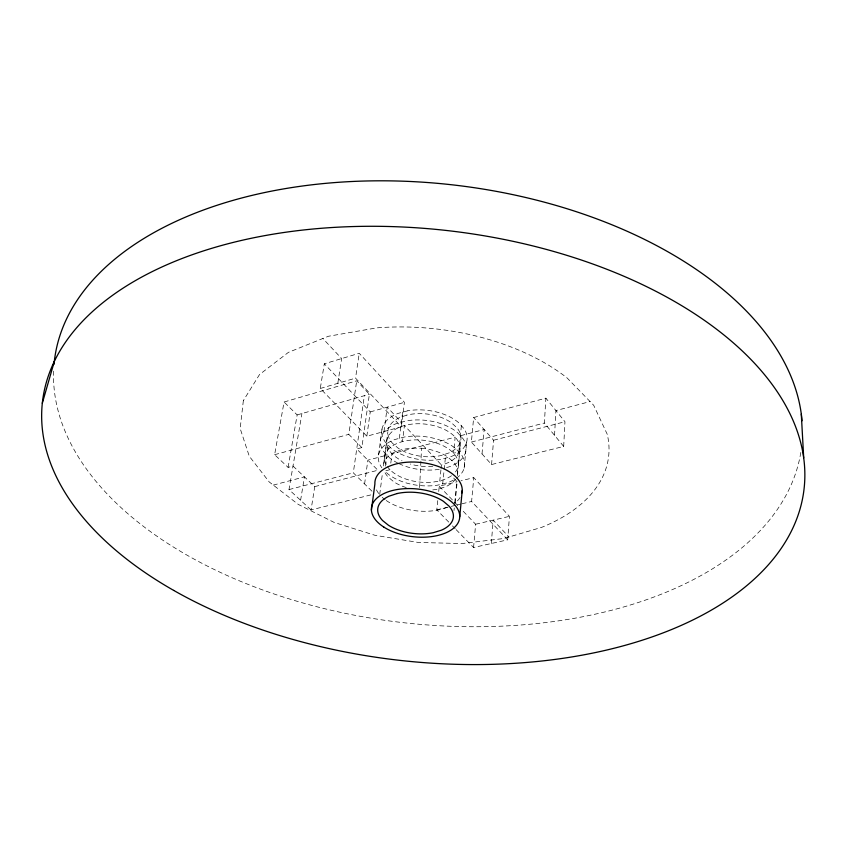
<?xml version="1.0" encoding="UTF-8"?>
<svg xmlns="http://www.w3.org/2000/svg" width="846" height="846" viewBox="0 0 846 846"><rect width="100%" height="100%" fill="white"/><g stroke="black" fill="none" stroke-linecap="round" stroke-linejoin="round"><path stroke-width="0.63" stroke-dasharray="4.23 3.17" d="M419.605 487.603L421.551 448.232L411.727 448.063L402.537 449.385L394.638 452.102A37.319 20.991 6.5 0 0 383.386 466.167L387.817 432.211M563.69 446.413L564.959 421.731L545.882 398.149L473.654 417.543L471.391 442.046L491.568 464.549L563.69 446.413L544.369 423.021L545.882 398.149M554.542 435.341L555.928 410.574L590.085 401.564M456.11 529.628L473.58 547.51L507.706 539.822L509.429 516.356L473.76 477.63L461.007 480.803M491.304 543.523L493.186 520.142L508.985 536.988M491.568 464.549L493.578 440.237L473.654 417.543M473.58 547.51L475.621 524.234L461.99 509.969M482.019 453.9L484.155 429.493L460.393 435.764M507.706 539.822L471.603 501.467L473.76 477.63M464.158 468.102L466.622 442.12M461.377 425.728L458.807 451.891L453.562 453.245L455.169 437.139L391.984 453.805L390.736 463.576M458.331 464.243L459.896 448.211M454.006 510.55L454.26 507.97M454.757 502.81L456.893 480.856M457.4 475.685L460.975 439M455.116 503L457.178 481.755L452.039 476.277M448.75 522.088L436.79 509.852L437.752 500.652M438.714 491.463L439.264 486.207L457.178 481.755M440.935 469.868L439.783 480.856L442.691 483.912L445.356 458.183M441.062 468.642L441.453 464.983A36.769 21.15 6.5 0 0 452.134 434.273A36.769 21.15 6.5 0 0 396.837 428.467A36.769 21.15 6.5 0 0 402.03 460.837M402.611 412.182L399.344 438.344L402.453 441.623L404.441 425.517L441.453 464.983M401.353 426.818L404.409 402.336L359.233 353.279L324.314 363.801L320.274 388.483L366.836 436.208L401.353 426.818L355.542 378.141L359.233 353.279M379.706 494.445L382.551 472.597M384.602 458.86L386.685 442.913M385.575 466.093L388.282 445.239M378.543 454.979L382.001 429.059M383.989 431.545L387.214 407.148L401.353 422.217M364.594 483.933L367.862 460.161L387.003 455.116M366.836 436.208L370.231 411.907L324.314 363.801M314.754 486.609L377.876 470.239L356.726 448.951L361.845 447.576L369.374 394.247L356.705 380.795L284.066 402.009L274.622 454.704L288.105 467.373L292.991 466.061L314.754 486.609L311.042 509.937L372.187 494.561M371.965 491.198L353.3 472.819L364.351 395.674M361.845 447.576L348.785 434.358L356.705 380.795M337.797 383.344L341.668 358.577L322.844 338.495M300.594 500.303L304.444 476.88L273.279 485.096M311.042 509.937L288.994 489.58L301.927 413.546M288.105 467.373L297.147 414.91L284.066 402.009M320.274 388.483L355.542 378.141M297.147 414.91L369.374 394.247M370.231 411.907L404.409 402.336M274.622 454.704L348.785 434.358M288.994 489.58L353.3 472.819M471.391 442.046L544.369 423.021M493.578 440.237L564.959 421.731M389.964 469.678L384.941 470.979L387.605 473.718A43.389 24.587 6.5 0 0 437.541 485.17L447.206 482.823A43.389 24.587 6.5 0 0 455.201 479.037M446.582 467.5L448.814 466.95A43.083 24.777 6.5 0 0 463.301 439.053L457.845 432.877A43.083 24.777 6.5 0 0 406.609 420.822L396.785 423.434A43.083 24.777 6.5 0 0 383.957 451.933L389.636 457.876A43.083 24.777 6.5 0 0 397.514 462.931M436.79 509.852L450.051 506.659M451.256 506.373L454.873 505.496M457.263 504.925L460.848 504.057M462.043 503.772L471.603 501.467M475.621 524.234L509.429 516.356M432.771 489.908L437.879 489.221L445.683 486.704A37.319 20.991 6.5 0 0 455.307 479.365M452.43 525.863L455.19 528.687M439.264 486.207L453.816 501.414M454.714 502.365L458.352 506.172M406.228 487.582A37.319 20.991 6.5 0 1 393.876 481.85L388.155 477.049A37.319 20.991 6.5 0 1 384.56 471.698M421.551 448.232A37.319 20.991 6.5 0 1 447.872 457.073L453.509 462.064A37.319 20.991 6.5 0 1 456.925 476.33M432.761 466.389A36.769 21.15 6.5 0 1 410.31 464.031M386.093 464.391A37.034 20.991 6.5 0 1 424.1 440.322A37.034 20.991 6.5 0 1 454.979 472.523M451.478 475.706A37.034 20.991 6.5 0 1 417.247 481.765A37.034 20.991 6.5 0 1 387.373 466.558M456.332 478.276A43.389 24.587 6.5 0 0 461.747 455.159L456.237 449.015A43.389 24.587 6.5 0 0 404.631 436.959L394.744 439.55A43.389 24.587 6.5 0 0 381.874 467.817M460.034 497.564A43.876 24.28 6.5 0 1 454.387 503.423M447.122 507.357A43.876 24.28 6.5 0 1 386.167 500.472M385.11 499.7A43.876 24.28 6.5 0 1 382.202 497.311M378.701 493.493A43.876 24.28 6.5 0 1 375.793 488.258M439.222 469.329A43.083 24.777 6.5 0 1 398.614 463.481M800.802 452.473A376.068 220.288 6.5 0 1 406.006 622.973A376.068 220.288 6.5 0 1 53.615 370.834M243.352 400.623L240.169 428.531L249.274 456.227L269.25 481.977L298.257 504.406L334.212 522.447L374.968 535.296L418.305 542.445L462.022 543.555L503.888 538.49L541.62 527.365A185.422 107.104 6.5 0 0 607.238 434.273L593.67 405.245L567 377.866A185.422 107.104 6.5 0 0 376.66 327.888L328.396 336.264L288.401 352.37L259.532 374.524L243.352 400.623M406.746 415.111L398.952 417.892A36.759 21.33 6.5 0 0 392.47 443.241L398.096 448.105A36.759 21.33 6.5 0 0 441.443 455.444L449.141 452.853A36.759 21.33 6.5 0 0 456.925 427.801L451.394 422.746A36.759 21.33 6.5 0 0 406.746 415.111M407.846 410.775L398.064 413.408A42.892 24.883 6.5 0 0 385.258 442.046L390.905 447.999A42.892 24.883 6.5 0 0 440.258 459.463L449.818 457.062A42.892 24.883 6.5 0 0 464.264 429.028L458.839 422.831A42.892 24.883 6.5 0 0 407.846 410.775"/><path stroke-width="1.27" d="M459.738 516.747L462.233 490.437M371.415 510.138L374.894 483.975A43.876 24.28 6.5 0 1 420.462 462.434A43.876 24.28 6.5 0 1 461.927 492.954M42.3 403.235L54.303 361.612M801.299 414.075L803.7 457.919M54.038 364.245A376.068 220.288 6.5 0 1 428.679 182.609A376.068 220.288 6.5 0 1 802.029 420.779M397.112 493.546L389.075 496.168A38.038 20.526 6.5 0 0 382.593 520.544L388.462 525.26A38.038 20.526 6.5 0 0 433.3 532.684L441.242 530.252A38.038 20.526 6.5 0 0 449.11 506.183L443.346 501.266A38.038 20.526 6.5 0 0 397.112 493.546M383.947 527.153A44.373 23.952 6.5 0 0 458.088 522.828A44.373 23.952 6.5 0 0 404.663 488.692A44.373 23.952 6.5 0 0 383.947 527.153M173.705 590.413A383.291 216.206 6.5 0 0 798.053 515.267A383.291 216.206 6.5 0 0 298.004 230.62A383.291 216.206 6.5 0 0 173.705 590.413"/></g></svg>
